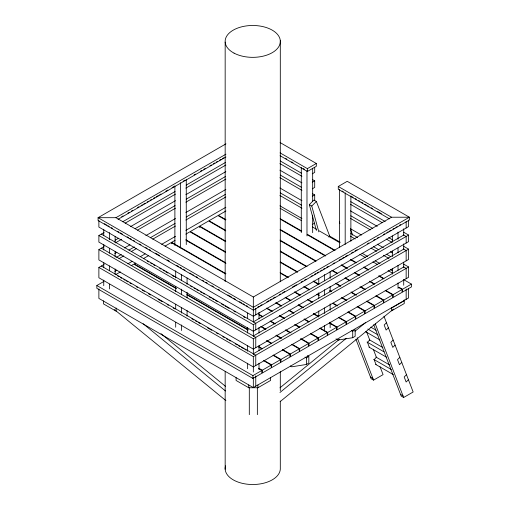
<?xml version="1.0" encoding="UTF-8"?>
<svg xmlns="http://www.w3.org/2000/svg" width="510" height="510" viewBox="0 0 510 510"><rect width="100%" height="100%" fill="white"/><g stroke="black" fill="none" stroke-linecap="round" stroke-linejoin="round"><path stroke-width="0.76" d="M316.385 230.456L309.328 204.625L313.911 200.054L316.353 201.463L329.728 236.175L328.81 237.086M318.82 231.865L311.769 206.034L316.353 201.463M386.465 322.728L384.17 325.017L386.121 330.066L388.41 327.777M393.133 340.042L390.845 342.331L392.789 347.38L395.084 345.098M399.808 357.363L397.519 359.646L399.464 364.701L401.752 362.412M406.483 374.678L404.188 376.966L406.139 382.015L408.427 379.727M279.958 387.836L339.558 339.169M279.958 392.483L346.322 338.296M354.922 331.277L365.37 322.747M280.149 401.619L393.478 309.085M225.949 143.852L98.067 217.687L98.067 220.505L253.33 310.144L409.409 220.033L409.409 217.222L347.221 181.318L338.277 186.481L338.277 189.293L389.474 218.854M115.948 217.687L253.33 297.005L391.521 217.222L409.409 217.222L253.33 307.332L98.067 217.687L115.948 217.687L225.955 154.179M121.692 216.718L123.069 215.921M127.902 213.135L129.279 212.338M131.35 211.146L132.727 210.349M137.56 207.557L138.937 206.767M141.009 205.568L142.386 204.771M143.769 203.974L145.146 203.178M147.218 201.985L148.595 201.189M149.972 200.392L151.355 199.595M153.427 198.403L154.804 197.606M156.181 196.809L158.253 195.61M159.63 194.814L161.013 194.017M165.839 191.231L167.911 190.039M172.048 187.648L174.12 186.45M183.103 181.267L185.002 180.17M194.125 174.904L195.502 174.108M200.334 171.315L201.711 170.518M203.783 169.326L205.16 168.529M209.992 165.744L211.369 164.947M213.441 163.748L214.818 162.951M216.202 162.154L217.579 161.358M219.651 160.166L221.028 159.369M222.411 158.572L223.788 157.775M118.014 219.313L225.955 156.997M403.773 232.273L408.593 235.053L408.593 241.625L253.33 331.264L98.876 242.097L98.876 235.524L104.078 232.522M122.7 221.767L175.128 191.499M186.169 185.13L225.49 162.429M125.141 223.176L175.497 194.106M185.844 188.126L225.86 165.03M130.662 226.561L175.497 200.672M185.844 194.699L225.86 171.602M403.773 246.355L408.593 249.135L408.593 259.462L253.33 349.101L98.876 259.928L98.876 249.607L104.078 246.604M115.113 240.229L118.562 238.24M135.118 228.678L175.128 205.581M186.169 199.206L225.49 176.505M115.483 242.837L121.692 239.247M137.56 230.087L175.497 208.182M185.844 202.209L225.86 179.106M114.795 253.559L116.86 252.361M124.453 247.981L129.967 244.794M145.834 235.633L175.497 218.509M185.844 212.536L225.86 189.433M403.773 264.186L408.593 266.972L408.593 277.293L253.33 366.939L98.876 277.765L98.876 267.438L104.078 264.435M116.49 257.269L121.323 254.484M128.909 250.098L134.43 246.91M150.297 237.756L175.128 223.412M186.169 217.043L225.49 194.342M118.932 258.678L123.758 255.886M131.35 251.506L136.176 248.721M152.732 239.158L175.497 226.019M185.844 220.046L225.86 196.943M114.795 271.39L116.86 270.198M127.902 263.823L132.039 261.432M140.314 256.657L145.146 253.865M161.702 244.309L175.497 236.34M185.844 230.367L225.86 207.27M258.43 368.469L261.866 370.458L261.866 373.269L252.922 378.433L96.843 288.322L96.843 285.511L103.721 281.539M115.54 274.712L120.36 271.932M131.083 265.742L133.83 264.154L176.46 288.768M135.615 263.122L134.238 263.919L176.179 288.131M143.584 258.519L148.404 255.739M165.036 246.139L171.226 242.562L225.541 273.927M171.634 243.735L171.634 242.333L175.07 240.344M185.793 234.154L189.924 231.769L225.675 252.412M199.678 227.549L199.678 226.14L208.622 220.977L225.809 230.902M225.943 210.974L218.376 215.341L225.936 219.708M280.079 152.879L307.39 168.644L316.327 163.48L316.327 166.298L307.39 171.462L280.079 155.697M312.267 173.808L314.702 172.399L314.702 167.286M312.267 182.255L314.702 180.846L314.702 187.419L312.267 188.827M312.267 196.337L314.702 194.928L314.702 200.487M312.267 224.496L314.702 223.087M257.837 307.077L259.214 306.28M260.597 305.484L261.974 304.687M266.806 301.894L268.872 300.702M270.255 299.905L271.632 299.109M273.016 298.312L275.081 297.12M279.225 294.729L280.602 293.932M282.674 292.734L284.739 291.541M292.332 287.162L296.469 284.771M301.295 281.985L302.679 281.188M304.744 279.99L306.127 279.193M310.953 276.407L312.337 275.61M314.402 274.418L315.786 273.621M317.163 272.824L318.546 272.028M320.611 270.829L321.995 270.032M323.372 269.235L324.755 268.438M326.821 267.246L328.204 266.449M333.03 263.664L334.413 262.867M339.239 260.074L341.311 258.882M342.688 258.085L344.072 257.289M345.448 256.492L347.52 255.3M351.658 252.909L353.035 252.112M355.107 250.92L357.178 249.721M367.525 243.748L368.902 242.951M373.734 240.165L375.111 239.368M377.183 238.17L378.56 237.373M383.392 234.587L384.769 233.79M386.841 232.598L388.218 231.801M389.595 231.004L390.979 230.208M393.051 229.009L394.428 228.212M395.805 227.415L397.188 226.625M399.253 225.426L400.637 224.629M253.33 321.88L403.716 235.053M98.876 235.524L253.33 324.698L408.593 235.053M253.33 335.962L403.716 249.135M98.876 249.607L253.33 338.774L408.593 249.135M253.33 353.793L403.716 266.972M98.876 267.438L253.33 356.611L408.593 266.972M96.843 285.511L252.922 375.621L261.866 370.458M262.274 370.222L271.212 365.058L271.212 367.876L262.274 373.039L262.274 370.222L258.831 368.239M271.62 364.822L280.564 359.658L280.564 362.476L271.62 367.64L271.62 364.822L264.059 360.455M280.965 359.429L289.909 354.265L289.909 357.083L280.965 362.24L280.965 359.429L273.405 355.062M290.317 354.029L299.255 348.865L299.255 351.683L290.317 356.847L290.317 354.029L282.75 349.662M299.663 348.63L308.607 343.472L308.607 346.284L299.663 351.447L299.663 348.63L292.102 344.263M309.015 343.236L317.953 338.073L317.953 340.89L309.015 346.054L309.015 343.236L301.448 338.869M318.361 337.837L327.305 332.673L327.305 335.491L318.361 340.654L318.361 337.837L310.8 333.47M327.707 332.443L336.651 327.28L336.651 330.091L327.707 335.255L327.707 332.443L320.146 328.077M337.059 327.044L346.003 321.88L346.003 324.698L337.059 329.862L337.059 327.044L329.492 322.677M346.405 321.644L355.349 316.48L355.349 319.298L346.405 324.462L346.405 321.644L338.844 317.277M355.757 316.251L364.695 311.087L364.695 313.905L355.757 319.062L355.757 316.251L348.19 311.884M365.103 310.851L374.047 305.688L374.047 308.505L365.103 313.669L365.103 310.851L357.542 306.484M374.455 305.452L383.392 300.294L383.392 303.106L374.455 308.269L374.455 305.452L366.888 301.085M383.8 300.058L392.745 294.895L392.745 297.712L383.8 302.87L383.8 300.058L376.24 295.692M393.146 294.659L402.09 289.495L402.09 292.313L393.146 297.477L393.146 294.659L385.585 290.292M402.498 289.266L411.436 284.102L411.436 286.913L402.498 292.077L402.498 289.266L399.056 287.277M98.876 288.883L98.876 298.414L253.33 387.587L408.593 297.948L408.593 288.411M391.591 308.04L404.239 300.741M305.012 357.102L306.389 357.892L308.824 356.484L308.824 363.056L306.389 364.465L291.752 366.811L290.375 366.014M351.345 330.346L352.722 331.143L355.158 329.734L355.158 336.307L352.722 337.709L338.092 340.062L336.02 338.863M236.085 377.63L236.085 380.447L248.733 387.747L257.926 387.747L270.574 380.447L270.574 377.63M355.903 339.214L371.121 378.713L373.562 380.122L383.08 374.633L380.02 366.696M373.696 324.698L401.198 396.079L403.639 397.488L413.157 391.992L383.96 316.232M280.111 142.57L316.327 163.48M338.277 186.481L391.521 217.222M285.428 158.31L286.798 159.107M291.618 161.887L292.995 162.684M303.189 168.568L304.451 169.294M342.025 190.989L343.287 191.722M351.785 196.624L353.162 197.421M355.228 198.613L356.605 199.41M358.67 200.602L360.047 201.393M361.424 202.19L362.801 202.986M364.86 204.172L366.237 204.969M367.614 205.766L368.991 206.556M371.057 207.748L372.434 208.545M377.253 211.325L381.378 213.709M280.296 160.981L301.627 173.298M312.636 179.654L314.702 180.846M350.784 201.679L385.197 221.544M279.92 163.583L301.939 176.294M350.408 204.28L382.067 222.558M403.404 234.874L406.158 236.462L406.158 243.034M279.92 170.155L301.939 182.867M350.408 210.853L377.253 226.344M280.296 175.064L301.627 187.38M312.636 193.736L314.702 194.928M350.784 215.762L372.81 228.474M388.633 237.615L392.764 239.993M279.92 177.659L301.939 190.377M350.408 218.356L370.368 229.882M386.197 239.018L391.706 242.199M403.404 248.956L406.158 250.544L406.158 260.865M309.328 204.625L311.769 206.034M279.92 187.986L301.939 200.704M350.408 228.684L361.424 235.04M377.253 244.182L383.443 247.758M390.328 251.73L392.394 252.922M280.296 192.895L301.627 205.211M350.784 233.593L357.669 237.564M373.498 246.706L379 249.887M386.574 254.254L390.698 256.638M279.92 195.496L301.939 208.208M350.408 236.194L355.228 238.973M371.057 248.115L376.565 251.29M383.443 255.268L388.951 258.442M403.404 266.787L406.158 268.375L406.158 278.702M279.92 205.823L301.939 218.535M362.113 253.272L367.614 256.453M375.188 260.82L380.001 263.606M390.328 269.567L392.394 270.759M329.32 235.939L340.157 242.199M280.111 208.278L301.429 220.588M312.432 226.937L316.557 229.322M319.305 230.909L339.934 242.817M359.869 254.331L365.37 257.505M372.938 261.872L377.751 264.652M388.059 270.606L392.19 272.984M403.875 279.735L411.436 284.102M280.111 218.605L301.423 230.909M307.613 234.479L335.115 250.359M350.931 259.488L356.433 262.669M363.993 267.03L368.806 269.809M379.121 275.763L383.934 278.543M280.392 219.236L301.703 231.54M307.205 234.715L334.707 250.595M350.523 259.724L356.025 262.899M363.585 267.265L368.398 270.045M378.713 275.999L383.526 278.779M398.654 287.512L402.09 289.495M280.385 229.557L325.769 255.759M341.579 264.888L347.081 268.062M354.648 272.429L359.461 275.209M369.769 281.163L374.582 283.942M279.984 229.793L325.361 255.994M341.177 265.123L347.361 268.693M354.24 272.665L359.053 275.445M369.367 281.399L374.181 284.178M385.178 290.528L392.745 294.895M279.977 240.114L315.728 260.757M332.233 270.287L337.735 273.462M345.295 277.829L350.109 280.608M361.112 286.958L365.236 289.342M280.258 240.745L316.015 261.388M331.825 270.517L337.327 273.698M344.887 278.065L349.701 280.838M360.015 286.792L364.828 289.572M375.832 295.927L383.392 300.294M280.258 251.073L307.071 266.551M335.95 283.222L340.763 286.002M351.071 291.956L356.573 295.131M225.528 219.944L217.968 215.577L209.023 220.741L225.528 230.271M280.538 251.704L305.974 266.392M335.542 283.458L340.355 286.237M351.358 292.587L355.483 294.971M366.48 301.321L374.047 305.688M280.532 262.025L297.719 271.951M313.535 281.08L319.037 284.255M330.04 290.604L331.411 291.401M342.414 297.751L346.539 300.135M280.124 262.261L297.317 272.187M313.127 281.316L318.629 284.491M329.632 290.84L331.009 291.637M341.317 297.591L346.819 300.766M357.134 306.72L364.695 311.087M199.678 226.14L225.802 241.224M280.124 272.582L288.373 277.344M304.19 286.48L309.685 289.654M317.252 294.021L319.311 295.207M333.068 303.15L337.875 305.93M225.401 241.459L199.27 226.37L190.332 231.534L225.394 251.781M280.404 273.213L287.965 277.58M303.781 286.709L309.283 289.884M316.844 294.251L318.909 295.443M332.66 303.386L336.785 305.764M347.788 312.12L355.349 316.48M370.783 327.139L376.201 330.27M367.812 329.033L377.974 334.898M365.695 331.736L379.918 339.953M294.837 291.873L300.339 295.048M307.9 299.415L312.713 302.194M294.436 292.109L299.931 295.284M307.498 299.65L311.623 302.035M338.436 317.513L346.003 321.88M369.323 339.762L382.876 347.584M367.034 342.051L383.966 351.823M185.793 239.713L225.675 262.733M285.492 297.273L290.993 300.447M298.554 304.814L303.367 307.594M313.682 313.548L318.495 316.327M186.073 240.344L225.955 263.364M285.084 297.508L290.585 300.683M298.146 305.05L302.959 307.83M313.274 313.784L318.775 316.959M329.779 323.308L336.651 327.28M368.979 347.1L386.593 357.268M375.997 357.076L389.544 364.899M171.634 242.333L225.949 273.691M276.139 302.666L281.641 305.847M289.208 310.207L294.021 312.987M304.33 318.941L309.143 321.721M373.709 359.365L391.317 369.533M275.738 302.902L281.24 306.076M288.8 310.443L293.613 313.223M303.928 319.177L308.741 321.957M319.738 328.306L327.305 332.673M375.653 364.414L393.267 374.582M266.794 308.065L272.295 311.24M279.856 315.607L284.669 318.387M295.673 324.736L299.797 327.12M266.386 308.301L271.887 311.476M279.448 315.843L284.261 318.623M294.576 324.577L299.389 327.356M310.392 333.706L317.953 338.073M370.47 377.024L372.912 378.433M400.548 394.389L402.989 395.798M104.391 223.692L106.462 224.884M107.839 225.681L109.223 226.478M111.288 227.67L112.665 228.467M117.491 231.253L118.875 232.05M120.252 232.847L122.323 234.039M127.149 236.825L128.526 237.622M129.903 238.419L131.287 239.215M133.352 240.408L134.729 241.204M139.561 243.99L140.939 244.787M145.764 247.573L147.141 248.37M149.213 249.569L150.59 250.359M155.416 253.151L159.553 255.535M167.14 259.915L169.205 261.114M176.791 265.487L178.863 266.685M180.24 267.482L181.617 268.279M183.001 269.07L185.066 270.268M189.892 273.054L191.275 273.851M192.652 274.648L194.029 275.445M196.101 276.637L197.478 277.434M202.304 280.219L203.681 281.016M205.753 282.208L207.13 283.005M211.956 285.791L213.339 286.588M218.165 289.374L219.542 290.171M227.817 294.946L231.954 297.336M233.331 298.133L235.403 299.325M239.541 301.716L241.606 302.908M242.983 303.705L244.366 304.502M246.432 305.694L247.815 306.491M258.819 314.256L262.943 316.64M270.51 321.007L275.323 323.786M285.638 329.74L291.133 332.915M259.099 314.887L262.542 316.876M270.102 321.243L274.916 324.016M285.919 330.372L290.043 332.75M300.358 338.704L308.607 343.472M101.318 234.115L255.765 323.289L255.765 329.862M261.158 326.4L265.971 329.179M276.286 335.134L281.099 337.913M147.307 261.139L148.684 261.93M150.743 263.122L152.12 263.919M153.497 264.709L154.868 265.506M159.681 268.285L161.058 269.076M163.117 270.268L164.494 271.065M165.871 271.856L167.93 273.048M172.061 275.432L174.12 276.618M190.625 286.148L191.996 286.939M194.061 288.131L195.438 288.928M196.809 289.718L198.186 290.515M200.251 291.707L201.622 292.498M202.999 293.295L204.376 294.085M209.189 296.865L211.248 298.057M212.625 298.847L214.002 299.644M215.373 300.435L217.438 301.627M221.563 304.011L223.629 305.203M224.999 305.994L229.124 308.378M233.937 311.157L235.314 311.948M243.563 316.71L244.94 317.507M260.757 326.636L265.57 329.415M275.878 335.37L281.38 338.544M291.695 344.499L299.255 348.865M307.447 355.693L308.824 356.484M187.183 294.487L248.376 329.817M266.94 340.533L271.753 343.313M186.775 294.723L247.968 330.046M266.532 340.769L271.345 343.549M282.349 349.898L289.909 354.265M101.318 248.198L255.765 337.365L255.765 347.692M258.965 346.724L262.401 348.706M258.557 346.959L262 348.942M272.997 355.298L280.564 359.658M101.318 266.029L255.765 355.202L255.765 365.53M117.606 275.904L118.983 276.7M120.354 277.491L121.731 278.288M123.79 279.48L125.167 280.27M126.544 281.067L127.921 281.858M129.98 283.05L131.357 283.84M136.17 286.62L137.547 287.417M142.36 290.196L144.419 291.388M148.544 293.766L150.609 294.958M158.17 299.325L162.295 301.71M167.108 304.483L168.485 305.28M173.298 308.059L174.675 308.85M191.862 318.775L193.927 319.968M195.298 320.758L196.675 321.555M198.052 322.352L200.111 323.538M207.678 327.904L211.803 330.289M216.616 333.068L217.987 333.859M222.8 336.638L224.177 337.435M226.242 338.627L227.613 339.418M228.99 340.215L230.367 341.005M235.18 343.785L237.239 344.977M238.616 345.767L239.993 346.564M241.364 347.355L243.429 348.547M244.806 349.344L246.177 350.134M263.651 360.691L271.212 365.058M160.969 333.648L225.49 386.331M143.151 323.748L225.49 390.972M114.425 309.583L225.904 400.605M350.695 229.902L352.69 235.072M375.277 323.882L403.639 397.488M366.671 332.061L369.731 339.998L367.442 342.28L369.387 347.335M373.345 349.375L376.406 357.312L374.111 359.601L376.061 364.65M357.198 337.652L373.562 380.122M339.405 221.99L339.819 223.507M408.593 220.033L408.593 226.606L253.33 316.251L98.876 227.077L98.876 220.505M406.158 221.442L406.158 228.015M406.158 289.03L406.158 299.351M404.239 299.765L404.239 303.558L391.591 310.858L391.591 307.67M403.716 228.78L403.716 235.142M403.716 243.888L403.716 249.454M403.716 262.172L403.716 267.737M403.716 279.659L403.716 285.224M398.023 232.069L398.023 239.222M398.023 247.968L398.023 252.737M398.023 265.455L398.023 270.224M398.023 282.948L398.023 288.513M392.337 235.939L392.337 242.295M392.337 251.041L392.337 256.606M392.337 268.528L392.337 274.093M352.722 331.143L352.722 337.709M350.88 195.891L350.88 241.204M345.187 192.818L345.187 244.488M339.494 189.529L339.494 247.567M330.148 271.256L330.148 278.409M330.148 286.359L330.148 291.924M330.148 303.852L330.148 310.207M330.148 322.135L330.148 327.7M324.456 274.539L324.456 280.902M324.456 289.648L324.456 295.207M324.456 307.932L324.456 313.497M324.456 325.418L324.456 330.984M318.769 278.409L318.769 283.974M318.769 292.721L318.769 298.286M318.769 311.004L318.769 316.57M312.668 168.268L312.668 201.654M312.668 215.169L312.668 232.662M307.39 168.644L307.39 171.462M306.982 170.754L306.982 235.945M306.389 357.892L306.389 364.465M301.289 167.471L301.289 232.662M280.302 40.749L280.302 281.775M280.302 371.662L280.302 390.756M280.302 401.096L280.302 467.919A27.591 15.931 0 0 1 250.882 484.481A27.591 15.931 0 0 1 225.573 465.789M259.016 312.324L259.016 318.68M259.016 327.426L259.016 332.992M259.016 345.71L259.016 350.478M259.016 363.203L259.016 369.559M257.926 384.929L257.926 387.747M257.352 387.179L257.352 414.668M255.765 308.269L255.765 314.842M255.765 375.851L255.765 386.178M253.33 297.005L253.33 321.963M253.33 324.698L253.33 336.275M253.33 338.774L253.33 354.558M253.33 356.611L253.33 372.051M253.33 377.26L253.33 387.587M252.922 375.621L252.922 378.433M249.307 387.179L249.307 414.668M248.733 384.929L248.733 387.747M247.637 313.115L247.637 318.68M247.637 327.426L247.637 332.992M247.637 345.71L247.637 351.275M247.637 363.203L247.637 368.768M225.165 42.081L225.165 281.52M225.165 371.407L225.165 469.251M187.074 277.944L187.074 284.299M187.074 292.249L187.074 297.815M187.074 310.533L187.074 316.098M186.265 179.437L186.265 244.628M181.388 274.865L181.388 280.43M181.388 289.176L181.388 294.742M181.388 307.46L181.388 313.025M181.388 324.953L181.388 330.518M180.572 182.727L180.572 247.911M175.695 270.784L175.695 277.944M175.695 286.684L175.695 291.459M175.695 304.177L175.695 308.945M175.695 322.46L175.695 327.229M174.885 185.799L174.885 245.425M116.114 307.995L116.114 311.183L103.473 303.883L103.473 300.849M115.132 236.404L115.132 242.766M115.132 251.513L115.132 257.078M115.132 268.999L115.132 274.565M109.446 232.534L109.446 239.694M109.446 248.434L109.446 253.209M109.446 265.927L109.446 270.695M109.446 284.21L109.446 288.979M103.753 229.251L103.753 235.607M103.753 244.354L103.753 249.919M103.753 262.637L103.753 267.412M103.753 280.13L103.753 285.696M234.058 53.142A27.591 15.931 0 0 0 279.659 44.893A27.591 15.931 0 0 0 244.481 26.214A27.591 15.931 0 0 0 234.058 53.142"/></g></svg>
